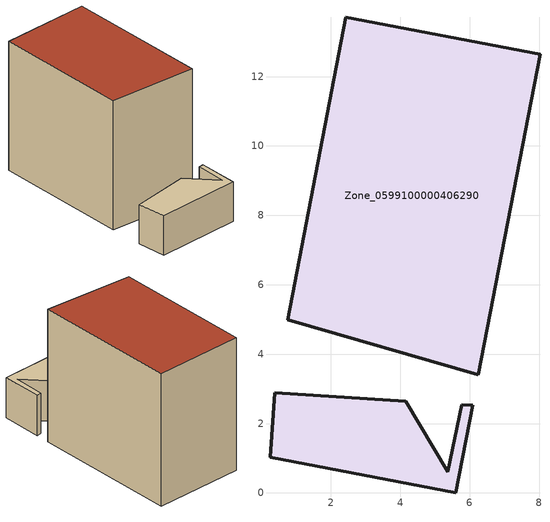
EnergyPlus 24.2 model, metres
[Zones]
Zone_0599100000406290
 floor ground (C_G): 6.25,3.4 0.75,5 2.43,13.71 8.03,12.64 z0; 5.78,2.54 6.08,2.52 5.6,0 0.24,1.03 0.39,2.89 4.17,2.65 5.37,0.61 z0
 wall outside (C_F): 8.03,12.64 2.43,13.71 0.75,5 6.25,3.4 8.03,12.64 z0:8.76; 0.24,1.03 5.6,0 6.08,2.52 5.78,2.54 5.37,0.61 4.17,2.65 0.39,2.89 0.24,1.03 z0:2.67; 6.08,2.52 5.78,2.54 5.37,0.61 4.17,2.65 0.39,2.89 0.24,1.03 5.6,0 z2.67
 roof outside (C_R): 0.75,5 6.25,3.4 8.03,12.64 2.43,13.71 z8.76
[BUILDING]
Pand.0599100000406290: North Axis=0; Terrain=City; Loads Convergence Tolerance Value=0.04; Temperature Convergence Tolerance Value=0.4; Solar Distribution=FullExterior; Maximum Number of Warmup Days=25; Minimum Number of Warmup Days=1
[Site:Location]
Rotterdam.The.Hague.AP_ZH_NLD Design_Conditions: Latitude=51.96; Longitude=4.45; Time Zone=1; Elevation=-4.5
[SITE:GROUNDTEMPERATURE:BUILDINGSURFACE]
18, 18, 18, 18, 18, 18, 18, 18, 18, 18, 18, 18
[MATERIAL] Thermal Absorptance=0.9; Solar Absorptance=0.7; Visible Absorptance=0.7
Name | Roughness | Thickness | Conductivity | Density | Specific Heat
G.TI.1992-2005 | MediumSmooth | 0.15 | 0.06 | 540 | 1210
F.TI.1992-2005 | Rough | 0.3 | 0.12 | 1920 | 840
R.TI.1992-2005 | MediumRough | 0.2 | 0.08 | 1500 | 1000
[CONSTRUCTION]
C_G: G.TI.1992-2005
C_F: F.TI.1992-2005
C_R: R.TI.1992-2005
[ZONE]
Zone_0599100000406290: Type=1; Multiplier=1; Ceiling Height=Autocalculate; Volume=Autocalculate; Floor Area=autocalculate; Part of Total Floor Area=Yes
[ZONEINFILTRATION:DESIGNFLOWRATE]
Infil_Zone_0599100000406290: Zone or ZoneList or Space or SpaceList=Zone_0599100000406290; Schedule=AlwaysOn; Design Flow Rate Calculation Method=Flow/Area; Flow Rate per Floor Area=0.0015; Constant Term Coefficient=1; Temperature Term Coefficient=0; Velocity Term Coefficient=0; Velocity Squared Term Coefficient=0
[HVACTEMPLATE:ZONE:IDEALLOADSAIRSYSTEM]
Zone_0599100000406290: Maximum Heating Supply Air Temperature=50; Minimum Cooling Supply Air Temperature=13; Maximum Heating Supply Air Humidity Ratio=0.0156; Minimum Cooling Supply Air Humidity Ratio=0.0077; Heating Limit=NoLimit; Cooling Limit=NoLimit; Dehumidification Control Type=ConstantSensibleHeatRatio; Cooling Sensible Heat Ratio=0.7; Dehumidification Setpoint=60; Humidification Control Type=None; Humidification Setpoint=30; Outdoor Air Method=None; Outdoor Air Flow Rate per Person=0.00944; Outdoor Air Flow Rate per Zone Floor Area=0; Outdoor Air Flow Rate per Zone=0; Demand Controlled Ventilation Type=None; Outdoor Air Economizer Type=NoEconomizer; Heat Recovery Type=None; Sensible Heat Recovery Effectiveness=0.7; Latent Heat Recovery Effectiveness=0.65
[ZONECONTROL:THERMOSTAT]
ThermostatControl_Zone_0599100000406290: Zone or ZoneList=Zone_0599100000406290; Control Type Schedule=DualSetpointControlType; Control 1=Thermostat_Zone_0599100000406290; Temperature Difference Between Cutout And Setpoint=0
[THERMOSTATSETPOINT:DUALSETPOINT]
Thermostat_Zone_0599100000406290: Heating Setpoint Temperature Schedule=HeatingSetpoint_Zone_0599100000406290; Cooling Setpoint Temperature Schedule=CoolingSetpoint_Zone_0599100000406290
[SCHEDULE:COMPACT]
HeatingSetpoint_Zone_0599100000406290: Through: 12/31, For: AllDays, Until: 24:00, 21
CoolingSetpoint_Zone_0599100000406290: Through: 12/31, For: AllDays, Until: 24:00, 24
DualSetpointControlType: Through: 12/31, For: AllDays, Until: 24:00, 4
AlwaysOn: Through: 12/31, For: AllDays, Until: 24:00, 1
